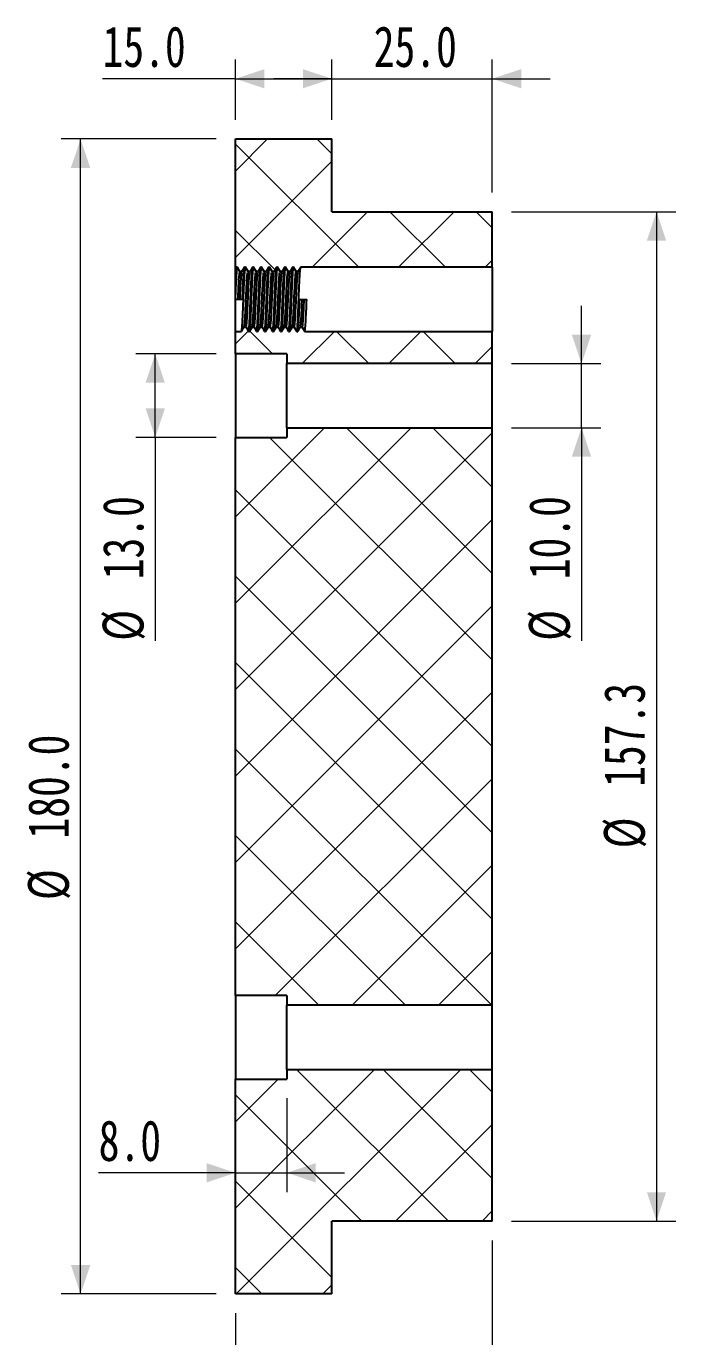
# Paper-space layout 'Sheet13' of a CAD drawing. Header units: millimetres. Extents: x 2 to 418, y 2 to 295.
# Drawn here: x 188.2 to 222, y 102.6 to 170.7 of the extents above; entities that cross this region are included whole.
import ezdxf

# ---------------------------------------------------------------- set-up
doc = ezdxf.new("R2010")
doc.units = ezdxf.units.MM
doc.styles.add('SLDTEXTSTYLE0', font='TXT', dxfattribs={"width": 0.75})
doc.dimstyles.new('SLDDIMSTYLE7', dxfattribs={"dimtxt": 2.116667, "dimasz": 1.5, "dimexe": 0, "dimexo": 0.0625, "dimgap": 0.529167, "dimtad": 1, "dimdec": 1, "dimlfac": 3, "dimrnd": 1e-09, "dimzin": 4, "dimdsep": 46, "dimtxsty": 'SLDTEXTSTYLE0', "dimsah": 1, "dimcen": 0.09, "dimadec": 0, "dimazin": 1, "dimtfac": 1, "dimtdec": 0, "dimtmove": 0, "dimatfit": 0, "dimfxl": 1, "dimfrac": 2, "dimtolj": 1, "dimtzin": 12, "dimarcsym": 0})
doc.dimstyles.new('SLDDIMSTYLE72', dxfattribs={"dimtxt": 2.116667, "dimasz": 1.5, "dimexe": 0, "dimexo": 0.0625, "dimgap": 0.529167, "dimtad": 1, "dimdec": 1, "dimlfac": 3, "dimrnd": 1e-09, "dimzin": 12, "dimdsep": 46, "dimtxsty": 'SLDTEXTSTYLE0', "dimsah": 1, "dimcen": 0.09, "dimadec": 0, "dimazin": 3, "dimtfac": 1, "dimtdec": 0, "dimtofl": 0, "dimtmove": 0, "dimatfit": 3, "dimfxl": 1, "dimfrac": 2, "dimtolj": 1, "dimtzin": 12, "dimarcsym": 0})
doc.dimstyles.new('SLDDIMSTYLE8', dxfattribs={"dimtxt": 2.116667, "dimasz": 1.5, "dimexe": 0, "dimexo": 0.0625, "dimgap": 0.529167, "dimtad": 1, "dimdec": 1, "dimlfac": 3, "dimrnd": 1e-09, "dimzin": 4, "dimdsep": 46, "dimtxsty": 'SLDTEXTSTYLE0', "dimsah": 1, "dimcen": 0.09, "dimadec": 0, "dimazin": 1, "dimtfac": 1, "dimtdec": 0, "dimtofl": 0, "dimtmove": 0, "dimatfit": 3, "dimfxl": 1, "dimfrac": 2, "dimtolj": 1, "dimtzin": 12, "dimarcsym": 0})

# ---------------------------------------------------------------- blocks, each defined once
blk = doc.blocks.new('_D_252')
at = {"color": 7, "linetype": 'Continuous', "lineweight": 18}
for p, q in [((212.444, 107.638), (212.444, 98.239)), ((199.111, 103.855), (199.111, 98.239)), ((212.444, 99.239), (199.111, 99.239))]:
    blk.add_line(p, q, dxfattribs=at)
for points in [[(199.111, 99.239), (200.611, 98.739), (200.611, 99.739)], [(212.444, 99.239), (210.944, 99.739), (210.944, 98.739)]]:
    blk.add_solid(points, dxfattribs=at)
at = {"color": 7, "linetype": 'Continuous', "lineweight": 18, "insert": (201.569, 101.967), "char_height": 2.1167, "attachment_point": 1, "style": 'SLDTEXTSTYLE0'}
blk.add_mtext('40.0', dxfattribs=at)
blk = doc.blocks.new('_D_253')
at = {"color": 7, "linetype": 'Continuous', "lineweight": 18}
for p, q in [((199.111, 165.855), (199.111, 168.984)), ((204.111, 165.855), (204.111, 168.984)), ((199.111, 167.984), (192.21, 167.984)), ((199.111, 167.984), (204.111, 167.984))]:
    blk.add_line(p, q, dxfattribs=at)
for points in [[(199.111, 167.984), (200.611, 167.484), (200.611, 168.484)], [(204.111, 167.984), (202.611, 168.484), (202.611, 167.484)]]:
    blk.add_solid(points, dxfattribs=at)
at = {"color": 7, "linetype": 'Continuous', "lineweight": 18, "insert": (192.21, 170.713), "char_height": 2.1167, "attachment_point": 1, "style": 'SLDTEXTSTYLE0'}
blk.add_mtext('15.0', dxfattribs=at)
blk = doc.blocks.new('_D_254')
at = {"color": 7, "linetype": 'Continuous', "lineweight": 18}
for p, q in [((204.111, 165.855), (204.111, 168.984)), ((212.444, 162.071), (212.444, 168.984)), ((204.111, 167.984), (201.111, 167.984)), ((204.111, 167.984), (212.444, 167.984)), ((212.444, 167.984), (215.444, 167.984))]:
    blk.add_line(p, q, dxfattribs=at)
for points in [[(204.111, 167.984), (202.611, 168.484), (202.611, 167.484)], [(212.444, 167.984), (213.944, 167.484), (213.944, 168.484)]]:
    blk.add_solid(points, dxfattribs=at)
at = {"color": 7, "linetype": 'Continuous', "lineweight": 18, "insert": (206.287, 170.713), "char_height": 2.1167, "attachment_point": 1, "style": 'SLDTEXTSTYLE0'}
blk.add_mtext('25.0', dxfattribs=at)
blk = doc.blocks.new('_D_255')
at = {"color": 7, "linetype": 'Continuous', "lineweight": 18}
for p, q in [((213.444, 161.071), (221.967, 161.071)), ((220.967, 161.071), (220.967, 108.638)), ((213.444, 108.638), (221.967, 108.638))]:
    blk.add_line(p, q, dxfattribs=at)
for points in [[(220.967, 161.071), (220.467, 159.571), (221.467, 159.571)], [(220.967, 108.638), (221.467, 110.138), (220.467, 110.138)]]:
    blk.add_solid(points, dxfattribs=at)
at = {"color": 7, "linetype": 'Continuous', "lineweight": 18, "char_height": 2.1167, "attachment_point": 1, "rotation": 90, "style": 'SLDTEXTSTYLE0'}
for s, insert in [('157.3', (218.239, 131.198)), ('%%c', (218.239, 128.003))]:
    blk.add_mtext(s, dxfattribs=dict(at, insert=insert))
blk = doc.blocks.new('_D_256')
at = {"color": 7, "linetype": 'Continuous', "lineweight": 18}
for p, q in [((198.111, 164.855), (190.07, 164.855)), ((191.07, 104.855), (191.07, 164.855)), ((198.111, 104.855), (190.07, 104.855))]:
    blk.add_line(p, q, dxfattribs=at)
for points in [[(191.07, 164.855), (190.57, 163.355), (191.57, 163.355)], [(191.07, 104.855), (191.57, 106.355), (190.57, 106.355)]]:
    blk.add_solid(points, dxfattribs=at)
at = {"color": 7, "linetype": 'Continuous', "lineweight": 18, "char_height": 2.1167, "attachment_point": 1, "rotation": 90, "style": 'SLDTEXTSTYLE0'}
for s, insert in [('180.0', (188.341, 128.512)), ('%%c', (188.341, 125.317))]:
    blk.add_mtext(s, dxfattribs=dict(at, insert=insert))
blk = doc.blocks.new('_D_257')
at = {"color": 7, "linetype": 'Continuous', "lineweight": 18}
for p, q in [((201.778, 115.021), (201.778, 110.151)), ((199.111, 111.151), (192.009, 111.151)), ((199.111, 111.151), (201.778, 111.151)), ((201.778, 111.151), (204.778, 111.151))]:
    blk.add_line(p, q, dxfattribs=at)
for points in [[(199.111, 111.151), (197.611, 111.651), (197.611, 110.651)], [(201.778, 111.151), (203.278, 110.651), (203.278, 111.651)]]:
    blk.add_solid(points, dxfattribs=at)
at = {"color": 7, "linetype": 'Continuous', "lineweight": 18, "insert": (192.009, 113.88), "char_height": 2.1167, "attachment_point": 1, "style": 'SLDTEXTSTYLE0'}
blk.add_mtext('8.0', dxfattribs=at)
blk = doc.blocks.new('_D_258')
at = {"color": 7, "linetype": 'Continuous', "lineweight": 18}
for p, q in [((198.111, 153.688), (193.946, 153.688)), ((194.946, 149.355), (194.946, 153.688)), ((198.111, 149.355), (193.946, 149.355)), ((194.946, 149.355), (194.946, 138.786))]:
    blk.add_line(p, q, dxfattribs=at)
for points in [[(194.946, 153.688), (194.446, 152.188), (195.446, 152.188)], [(194.946, 149.355), (195.446, 150.855), (194.446, 150.855)]]:
    blk.add_solid(points, dxfattribs=at)
at = {"color": 7, "linetype": 'Continuous', "lineweight": 18, "char_height": 2.1167, "attachment_point": 1, "rotation": 90, "style": 'SLDTEXTSTYLE0'}
for s, insert in [('13.0', (192.218, 141.981)), ('%%c', (192.218, 138.786))]:
    blk.add_mtext(s, dxfattribs=dict(at, insert=insert))
blk = doc.blocks.new('_D_259')
at = {"color": 7, "linetype": 'Continuous', "lineweight": 18}
for p, q in [((217.074, 153.188), (217.074, 156.188)), ((213.444, 153.188), (218.074, 153.188)), ((217.074, 149.855), (217.074, 153.188)), ((213.444, 149.855), (218.074, 149.855)), ((217.074, 149.855), (217.074, 138.786))]:
    blk.add_line(p, q, dxfattribs=at)
for points in [[(217.074, 153.188), (217.574, 154.688), (216.574, 154.688)], [(217.074, 149.855), (216.574, 148.355), (217.574, 148.355)]]:
    blk.add_solid(points, dxfattribs=at)
at = {"color": 7, "linetype": 'Continuous', "lineweight": 18, "char_height": 2.1167, "attachment_point": 1, "rotation": 90, "style": 'SLDTEXTSTYLE0'}
for s, insert in [('10.0', (214.345, 141.981)), ('%%c', (214.345, 138.786))]:
    blk.add_mtext(s, dxfattribs=dict(at, insert=insert))

psp = doc.layouts.new('Sheet13')

# ---------------------------------------------------------------- hatches: boundary and pattern name
at = {"linetype": 'Continuous', "lineweight": 18}
h = psp.add_hatch(dxfattribs=at)
h.set_pattern_fill('ANSI37', style=0)
h.paths.add_polyline_path([(199.63179, 158.188001), (199.761998, 157.962474), (199.866165, 157.962474), (199.996373, 158.188001), (200.048457, 158.188001), (200.178665, 157.962474), (200.282832, 157.962474), (200.41304, 158.188001), (200.465123, 158.188001), (200.595332, 157.962474), (200.699498, 157.962474), (200.829707, 158.188001), (200.88179, 158.188001), (201.011998, 157.962474), (201.116165, 157.962474), (201.246373, 158.188001), (201.298457, 158.188001), (201.428665, 157.962474), (201.532832, 157.962474), (201.66304, 158.188001), (201.715123, 158.188001), (201.845332, 157.962474), (201.949498, 157.962474), (202.079707, 158.188001), (202.13179, 158.188001), (202.261998, 157.962474), (202.366165, 157.962474), (202.496373, 158.188001), (212.44429, 158.188001), (212.44429, 161.071335), (204.110957, 161.071335), (204.110957, 164.854668), (199.110957, 164.854668), (199.110957, 158.188001), (199.215123, 158.188001), (199.345332, 157.962474), (199.449498, 157.962474), (199.579707, 158.188001)], flags=0)
h = psp.add_hatch(dxfattribs=at)
h.set_pattern_fill('ANSI37', style=0)
h.paths.add_polyline_path([(200.386998, 155.080195), (200.25679, 154.854668), (200.204707, 154.854668), (200.074498, 155.080195), (199.970332, 155.080195), (199.840123, 154.854668), (199.78804, 154.854668), (199.657832, 155.080195), (199.553665, 155.080195), (199.423457, 154.854668), (199.110957, 154.854668), (199.110957, 153.688001), (201.777623, 153.688001), (201.777623, 153.188001), (212.44429, 153.188001), (212.44429, 154.854668), (202.704707, 154.854668), (202.574498, 155.080195), (202.470332, 155.080195), (202.340123, 154.854668), (202.28804, 154.854668), (202.157832, 155.080195), (202.053665, 155.080195), (201.923457, 154.854668), (201.871373, 154.854668), (201.741165, 155.080195), (201.636998, 155.080195), (201.50679, 154.854668), (201.454707, 154.854668), (201.324498, 155.080195), (201.220332, 155.080195), (201.090123, 154.854668), (201.03804, 154.854668), (200.907832, 155.080195), (200.803665, 155.080195), (200.673457, 154.854668), (200.621373, 154.854668), (200.491165, 155.080195)], flags=0)
h = psp.add_hatch(dxfattribs=at)
h.set_pattern_fill('ANSI37', style=0)
h.paths.add_polyline_path([(201.777623, 119.854668), (212.44429, 119.854668), (212.44429, 149.854668), (201.777623, 149.854668), (201.777623, 149.354668), (199.110957, 149.354668), (199.110957, 120.354668), (201.777623, 120.354668)], flags=0)
h = psp.add_hatch(dxfattribs=at)
h.set_pattern_fill('ANSI37', style=0)
h.paths.add_polyline_path([(199.110957, 104.854668), (204.110957, 104.854668), (204.110957, 108.638001), (212.44429, 108.638001), (212.44429, 116.521335), (201.777623, 116.521335), (201.777623, 116.021335), (199.110957, 116.021335)], flags=0)

# ---------------------------------------------------------------- linework, layer by layer
at = {"color": 7, "linetype": 'Continuous', "lineweight": 25}
for p, q in [((199.110957, 158.188001), (199.110957, 164.854668)), ((199.110957, 164.854668), (204.110957, 164.854668)), ((204.110957, 161.071335), (204.110957, 164.854668)), ((204.110957, 161.071335), (212.44429, 161.071335)), ((212.44429, 158.188001), (212.44429, 161.071335)), ((199.215123, 158.188001), (199.110957, 158.188001)), ((199.110957, 156.521335), (199.110957, 158.188001)), ((199.345332, 157.962474), (199.215123, 158.188001)), ((199.449498, 157.962474), (199.345332, 157.962474)), ((199.444583, 157.948485), (199.449498, 157.962474)), ((199.579707, 158.188001), (199.449498, 157.962474)), ((199.63179, 158.188001), (199.579707, 158.188001)), ((199.761998, 157.962474), (199.63179, 158.188001)), ((199.866165, 157.962474), (199.761998, 157.962474)), ((199.86125, 157.948485), (199.866165, 157.962474)), ((199.996373, 158.188001), (199.866165, 157.962474)), ((200.048457, 158.188001), (199.996373, 158.188001)), ((200.178665, 157.962474), (200.048457, 158.188001)), ((200.282832, 157.962474), (200.178665, 157.962474)), ((200.277916, 157.948485), (200.282832, 157.962474)), ((200.41304, 158.188001), (200.282832, 157.962474)), ((200.465123, 158.188001), (200.41304, 158.188001)), ((200.595332, 157.962474), (200.465123, 158.188001)), ((200.699498, 157.962474), (200.595332, 157.962474)), ((200.694583, 157.948485), (200.699498, 157.962474)), ((200.829707, 158.188001), (200.699498, 157.962474)), ((200.88179, 158.188001), (200.829707, 158.188001)), ((201.011998, 157.962474), (200.88179, 158.188001)), ((201.116165, 157.962474), (201.011998, 157.962474)), ((201.11125, 157.948485), (201.116165, 157.962474)), ((201.246373, 158.188001), (201.116165, 157.962474)), ((201.298457, 158.188001), (201.246373, 158.188001)), ((201.428665, 157.962474), (201.298457, 158.188001)), ((201.532832, 157.962474), (201.428665, 157.962474)), ((201.527916, 157.948485), (201.532832, 157.962474)), ((201.66304, 158.188001), (201.532832, 157.962474)), ((201.715123, 158.188001), (201.66304, 158.188001)), ((201.845332, 157.962474), (201.715123, 158.188001)), ((201.949498, 157.962474), (201.845332, 157.962474)), ((201.944583, 157.948485), (201.949498, 157.962474)), ((202.079707, 158.188001), (201.949498, 157.962474)), ((202.13179, 158.188001), (202.079707, 158.188001)), ((202.261998, 157.962474), (202.13179, 158.188001)), ((202.366165, 157.962474), (202.261998, 157.962474)), ((202.36125, 157.948485), (202.366165, 157.962474)), ((202.496373, 158.188001), (202.366165, 157.962474)), ((212.44429, 158.188001), (202.496373, 158.188001)), ((212.44429, 158.188001), (212.44429, 154.854668)), ((199.110957, 154.854668), (199.110957, 156.521335)), ((199.241165, 156.521335), (199.110957, 156.521335)), ((199.345332, 156.521335), (199.241165, 156.521335)), ((199.47554, 156.521335), (199.345332, 156.521335)), ((202.44429, 156.521335), (202.574498, 156.521335)), ((202.574498, 156.521335), (202.678665, 156.521335)), ((202.678665, 156.521335), (202.808873, 156.521335)), ((199.110957, 154.854668), (199.423457, 154.854668)), ((199.110957, 153.688001), (199.110957, 154.854668)), ((199.423457, 154.854668), (199.553665, 155.080195)), ((199.553665, 155.080195), (199.56851, 155.122441)), ((199.553665, 155.080195), (199.657832, 155.080195)), ((199.657832, 155.080195), (199.78804, 154.854668)), ((199.78804, 154.854668), (199.840123, 154.854668)), ((199.840123, 154.854668), (199.970332, 155.080195)), ((199.970332, 155.080195), (199.985176, 155.122441)), ((199.970332, 155.080195), (200.074498, 155.080195)), ((200.074498, 155.080195), (200.204707, 154.854668)), ((200.204707, 154.854668), (200.25679, 154.854668)), ((200.25679, 154.854668), (200.386998, 155.080195)), ((200.386998, 155.080195), (200.401843, 155.122441)), ((200.386998, 155.080195), (200.491165, 155.080195)), ((200.491165, 155.080195), (200.621373, 154.854668)), ((200.621373, 154.854668), (200.673457, 154.854668)), ((200.673457, 154.854668), (200.803665, 155.080195)), ((200.803665, 155.080195), (200.81851, 155.122441)), ((200.803665, 155.080195), (200.907832, 155.080195)), ((200.907832, 155.080195), (201.03804, 154.854668)), ((201.03804, 154.854668), (201.090123, 154.854668)), ((201.090123, 154.854668), (201.220332, 155.080195)), ((201.220332, 155.080195), (201.235176, 155.122441)), ((201.220332, 155.080195), (201.324498, 155.080195)), ((201.324498, 155.080195), (201.454707, 154.854668)), ((201.454707, 154.854668), (201.50679, 154.854668)), ((201.50679, 154.854668), (201.636998, 155.080195)), ((201.636998, 155.080195), (201.651843, 155.122441)), ((201.636998, 155.080195), (201.741165, 155.080195)), ((201.741165, 155.080195), (201.871373, 154.854668)), ((201.871373, 154.854668), (201.923457, 154.854668)), ((201.923457, 154.854668), (202.053665, 155.080195)), ((202.053665, 155.080195), (202.06851, 155.122441)), ((202.053665, 155.080195), (202.157832, 155.080195)), ((202.157832, 155.080195), (202.28804, 154.854668)), ((202.28804, 154.854668), (202.340123, 154.854668)), ((202.340123, 154.854668), (202.470332, 155.080195)), ((202.470332, 155.080195), (202.47533, 155.094421)), ((202.470332, 155.080195), (202.574498, 155.080195)), ((202.574498, 155.080195), (202.704707, 154.854668)), ((202.704707, 154.854668), (212.44429, 154.854668)), ((212.44429, 153.188001), (212.44429, 154.854668)), ((201.777623, 153.688001), (199.110957, 153.688001)), ((199.110957, 153.688001), (199.110957, 149.354668)), ((201.777623, 153.688001), (201.777623, 153.188001)), ((212.44429, 153.188001), (201.777623, 153.188001)), ((201.777623, 149.854668), (201.777623, 153.188001)), ((212.44429, 149.854668), (212.44429, 153.188001)), ((201.777623, 149.854668), (201.777623, 149.354668)), ((201.777623, 149.854668), (212.44429, 149.854668)), ((212.44429, 119.854668), (212.44429, 149.854668)), ((199.110957, 149.354668), (201.777623, 149.354668)), ((199.110957, 120.354668), (199.110957, 149.354668)), ((201.777623, 120.354668), (199.110957, 120.354668)), ((199.110957, 120.354668), (199.110957, 116.021335)), ((201.777623, 120.354668), (201.777623, 119.854668)), ((212.44429, 119.854668), (201.777623, 119.854668)), ((201.777623, 116.521335), (201.777623, 119.854668)), ((212.44429, 116.521335), (212.44429, 119.854668)), ((201.777623, 116.521335), (201.777623, 116.021335)), ((201.777623, 116.521335), (212.44429, 116.521335)), ((212.44429, 108.638001), (212.44429, 116.521335)), ((199.110957, 116.021335), (201.777623, 116.021335)), ((199.110957, 104.854668), (199.110957, 116.021335)), ((212.44429, 108.638001), (204.110957, 108.638001)), ((204.110957, 104.854668), (204.110957, 108.638001)), ((204.110957, 104.854668), (199.110957, 104.854668))]:
    psp.add_line(p, q, dxfattribs=at)
for points, knots in [([(199.110957, 156.521335), (199.118976, 156.733936), (199.127974, 156.95495), (199.146022, 157.36333), (199.15502, 157.549514), (199.17106, 157.850178), (199.180058, 157.976555), (199.198106, 158.145712), (199.207104, 158.188001), (199.215123, 158.188001)], [0, 0, 0, 0, 0.25, 0.25, 0.5, 0.5, 0.75, 0.75, 1, 1, 1, 1]), ([(199.241165, 156.521335), (199.249185, 156.705168), (199.258183, 156.896275), (199.276231, 157.249394), (199.285229, 157.410384), (199.301268, 157.670364), (199.310266, 157.77964), (199.328314, 157.925907), (199.337312, 157.962474), (199.345332, 157.962474)], [0, 0, 0, 0, 0.25, 0.25, 0.5, 0.5, 0.75, 0.75, 1, 1, 1, 1]), ([(199.437986, 154.902489), (199.438826, 154.904949), (199.445432, 154.924305), (199.45863, 155.067926), (199.475528, 155.327681), (199.492498, 155.678816), (199.510668, 156.084899), (199.527624, 156.521361), (199.544578, 156.957662), (199.562752, 157.364237), (199.579707, 157.71359), (199.596661, 157.980001), (199.614835, 158.154998), (199.626171, 158.177064), (199.63179, 158.188001)], [0, 0, 0, 0, 0.013208236, 0.103904459, 0.193048298, 0.282192137, 0.37288836, 0.462032198, 0.551176037, 0.64187226, 0.731016099, 0.820159938, 0.910856161, 1, 1, 1, 1]), ([(199.47554, 156.521335), (199.481159, 156.665946), (199.492495, 156.957687), (199.510668, 157.364164), (199.527626, 157.713853), (199.54457, 157.97901), (199.561251, 158.143616), (199.571176, 158.164789), (199.575375, 158.173746)], [0, 0, 0, 0, 0.172983289, 0.348978974, 0.521962263, 0.694945552, 0.870941237, 1, 1, 1, 1]), ([(199.570722, 155.128738), (199.578886, 155.173624), (199.587344, 155.250596), (199.599262, 155.402033), (199.603045, 155.457988), (199.610467, 155.57941), (199.614371, 155.646369), (199.626417, 155.862439), (199.63489, 156.027043), (199.647045, 156.281309), (199.651003, 156.36719), (199.65856, 156.537025), (199.662213, 156.621395), (199.673985, 156.877479), (199.682414, 157.048191), (199.69473, 157.279215), (199.698778, 157.352073), (199.706574, 157.486428), (199.71019, 157.547329), (199.72162, 157.7162), (199.729947, 157.808699), (199.746477, 157.931942), (199.754647, 157.962474), (199.761998, 157.962474)], [0, 0, 0, 0, 0.125, 0.125, 0.1875, 0.1875, 0.25, 0.25, 0.375, 0.375, 0.4375, 0.4375, 0.5, 0.5, 0.625, 0.625, 0.6875, 0.6875, 0.75, 0.75, 0.875, 0.875, 1, 1, 1, 1]), ([(199.78804, 154.854668), (199.793659, 154.865605), (199.804995, 154.887671), (199.823169, 155.062668), (199.840123, 155.329079), (199.857078, 155.678433), (199.875252, 156.085002), (199.892207, 156.521329), (199.909162, 156.957688), (199.927335, 157.364163), (199.944292, 157.713853), (199.961236, 157.97901), (199.977918, 158.143616), (199.987843, 158.164789), (199.992042, 158.173746)], [0, 0, 0, 0, 0.084632914, 0.170739658, 0.255372572, 0.340005486, 0.42611223, 0.510745144, 0.595378058, 0.681484801, 0.766117716, 0.85075063, 0.936857373, 1, 1, 1, 1]), ([(199.854653, 154.902489), (199.855493, 154.904949), (199.862099, 154.924305), (199.875297, 155.067926), (199.892195, 155.327681), (199.909165, 155.678816), (199.927334, 156.084899), (199.94429, 156.521361), (199.961245, 156.957662), (199.979419, 157.364237), (199.996373, 157.71359), (200.013328, 157.980001), (200.031502, 158.154998), (200.042838, 158.177064), (200.048457, 158.188001)], [0, 0, 0, 0, 0.0132082358, 0.1039044589, 0.1930482977, 0.2821921365, 0.3728883597, 0.4620321985, 0.5511760373, 0.6418722604, 0.7310160992, 0.820159938, 0.9108561612, 1, 1, 1, 1]), ([(199.987389, 155.128738), (199.995553, 155.173624), (200.00401, 155.250596), (200.015928, 155.402033), (200.019711, 155.457988), (200.027133, 155.57941), (200.031038, 155.646369), (200.043084, 155.862439), (200.051556, 156.027043), (200.063711, 156.281309), (200.06767, 156.36719), (200.075227, 156.537025), (200.07888, 156.621395), (200.090652, 156.877479), (200.09908, 157.048191), (200.111397, 157.279215), (200.115445, 157.352073), (200.12324, 157.486428), (200.126856, 157.547329), (200.138287, 157.7162), (200.146614, 157.808699), (200.163144, 157.931942), (200.171314, 157.962474), (200.178665, 157.962474)], [0, 0, 0, 0, 0.125, 0.125, 0.1875, 0.1875, 0.25, 0.25, 0.375, 0.375, 0.4375, 0.4375, 0.5, 0.5, 0.625, 0.625, 0.6875, 0.6875, 0.75, 0.75, 0.875, 0.875, 1, 1, 1, 1]), ([(200.204707, 154.854668), (200.210326, 154.865605), (200.221661, 154.887671), (200.239835, 155.062668), (200.25679, 155.329079), (200.273745, 155.678433), (200.291919, 156.085002), (200.308873, 156.521329), (200.325828, 156.957688), (200.344001, 157.364163), (200.360959, 157.713853), (200.377903, 157.97901), (200.394585, 158.143616), (200.40451, 158.164789), (200.408709, 158.173746)], [0, 0, 0, 0, 0.084632914, 0.170739658, 0.255372572, 0.340005486, 0.42611223, 0.510745144, 0.595378058, 0.681484801, 0.766117716, 0.85075063, 0.936857373, 1, 1, 1, 1]), ([(200.27132, 154.902489), (200.27216, 154.904949), (200.278766, 154.924305), (200.291964, 155.067926), (200.308861, 155.327681), (200.325831, 155.678816), (200.344001, 156.084899), (200.360957, 156.521361), (200.377911, 156.957662), (200.396085, 157.364237), (200.41304, 157.71359), (200.429995, 157.980001), (200.448169, 158.154998), (200.459504, 158.177064), (200.465123, 158.188001)], [0, 0, 0, 0, 0.013208236, 0.103904459, 0.193048298, 0.282192137, 0.37288836, 0.462032198, 0.551176037, 0.64187226, 0.731016099, 0.820159938, 0.910856161, 1, 1, 1, 1]), ([(200.404055, 155.128738), (200.412219, 155.173624), (200.420677, 155.250596), (200.432595, 155.402033), (200.436378, 155.457988), (200.4438, 155.57941), (200.447705, 155.646369), (200.45975, 155.862439), (200.468223, 156.027043), (200.480378, 156.281309), (200.484337, 156.36719), (200.491893, 156.537025), (200.495546, 156.621395), (200.507319, 156.877479), (200.515747, 157.048191), (200.528063, 157.279215), (200.532112, 157.352073), (200.539907, 157.486428), (200.543523, 157.547329), (200.554953, 157.7162), (200.56328, 157.808699), (200.579811, 157.931942), (200.58798, 157.962474), (200.595332, 157.962474)], [0, 0, 0, 0, 0.125, 0.125, 0.1875, 0.1875, 0.25, 0.25, 0.375, 0.375, 0.4375, 0.4375, 0.5, 0.5, 0.625, 0.625, 0.6875, 0.6875, 0.75, 0.75, 0.875, 0.875, 1, 1, 1, 1]), ([(200.621373, 154.854668), (200.626992, 154.865605), (200.638328, 154.887671), (200.656502, 155.062668), (200.673457, 155.329079), (200.690411, 155.678433), (200.708585, 156.085002), (200.72554, 156.521329), (200.742495, 156.957688), (200.760668, 157.364163), (200.777626, 157.713853), (200.79457, 157.97901), (200.811251, 158.143616), (200.821176, 158.164789), (200.825375, 158.173746)], [0, 0, 0, 0, 0.0846329142, 0.1707396577, 0.2553725719, 0.340005486, 0.4261122296, 0.5107451438, 0.5953780579, 0.6814848015, 0.7661177156, 0.8507506298, 0.9368573734, 1, 1, 1, 1]), ([(200.687986, 154.902489), (200.688826, 154.904949), (200.695432, 154.924305), (200.70863, 155.067926), (200.725528, 155.327681), (200.742498, 155.678816), (200.760668, 156.084899), (200.777624, 156.521361), (200.794578, 156.957662), (200.812752, 157.364237), (200.829707, 157.71359), (200.846661, 157.980001), (200.864835, 158.154998), (200.876171, 158.177064), (200.88179, 158.188001)], [0, 0, 0, 0, 0.013208236, 0.103904459, 0.193048298, 0.282192137, 0.37288836, 0.462032198, 0.551176037, 0.64187226, 0.731016099, 0.820159938, 0.910856161, 1, 1, 1, 1]), ([(200.820722, 155.128738), (200.828886, 155.173624), (200.837344, 155.250596), (200.849262, 155.402033), (200.853045, 155.457988), (200.860467, 155.57941), (200.864371, 155.646369), (200.876417, 155.862439), (200.88489, 156.027043), (200.897045, 156.281309), (200.901003, 156.36719), (200.90856, 156.537025), (200.912213, 156.621395), (200.923985, 156.877479), (200.932414, 157.048191), (200.94473, 157.279215), (200.948778, 157.352073), (200.956574, 157.486428), (200.96019, 157.547329), (200.97162, 157.7162), (200.979947, 157.808699), (200.996477, 157.931942), (201.004647, 157.962474), (201.011998, 157.962474)], [0, 0, 0, 0, 0.125, 0.125, 0.1875, 0.1875, 0.25, 0.25, 0.375, 0.375, 0.4375, 0.4375, 0.5, 0.5, 0.625, 0.625, 0.6875, 0.6875, 0.75, 0.75, 0.875, 0.875, 1, 1, 1, 1]), ([(201.03804, 154.854668), (201.043659, 154.865605), (201.054995, 154.887671), (201.073169, 155.062668), (201.090123, 155.329079), (201.107078, 155.678433), (201.125252, 156.085002), (201.142207, 156.521329), (201.159162, 156.957688), (201.177335, 157.364163), (201.194292, 157.713853), (201.211236, 157.97901), (201.227918, 158.143616), (201.237843, 158.164789), (201.242042, 158.173746)], [0, 0, 0, 0, 0.0846329142, 0.1707396577, 0.2553725719, 0.340005486, 0.4261122296, 0.5107451438, 0.5953780579, 0.6814848015, 0.7661177156, 0.8507506298, 0.9368573734, 1, 1, 1, 1]), ([(201.104653, 154.902489), (201.105493, 154.904949), (201.112099, 154.924305), (201.125297, 155.067926), (201.142195, 155.327681), (201.159165, 155.678816), (201.177334, 156.084899), (201.19429, 156.521361), (201.211245, 156.957662), (201.229419, 157.364237), (201.246373, 157.71359), (201.263328, 157.980001), (201.281502, 158.154998), (201.292838, 158.177064), (201.298457, 158.188001)], [0, 0, 0, 0, 0.013208236, 0.103904459, 0.193048298, 0.282192137, 0.37288836, 0.462032198, 0.551176037, 0.64187226, 0.731016099, 0.820159938, 0.910856161, 1, 1, 1, 1]), ([(201.237389, 155.128738), (201.245553, 155.173624), (201.25401, 155.250596), (201.265928, 155.402033), (201.269711, 155.457988), (201.277133, 155.57941), (201.281038, 155.646369), (201.293084, 155.862439), (201.301556, 156.027043), (201.313711, 156.281309), (201.31767, 156.36719), (201.325227, 156.537025), (201.32888, 156.621395), (201.340652, 156.877479), (201.34908, 157.048191), (201.361397, 157.279215), (201.365445, 157.352073), (201.37324, 157.486428), (201.376856, 157.547329), (201.388287, 157.7162), (201.396614, 157.808699), (201.413144, 157.931942), (201.421314, 157.962474), (201.428665, 157.962474)], [0, 0, 0, 0, 0.125, 0.125, 0.1875, 0.1875, 0.25, 0.25, 0.375, 0.375, 0.4375, 0.4375, 0.5, 0.5, 0.625, 0.625, 0.6875, 0.6875, 0.75, 0.75, 0.875, 0.875, 1, 1, 1, 1]), ([(201.454707, 154.854668), (201.460326, 154.865605), (201.471661, 154.887671), (201.489835, 155.062668), (201.50679, 155.329079), (201.523745, 155.678433), (201.541919, 156.085002), (201.558873, 156.521329), (201.575828, 156.957688), (201.594001, 157.364163), (201.610959, 157.713853), (201.627903, 157.97901), (201.644585, 158.143616), (201.65451, 158.164789), (201.658709, 158.173746)], [0, 0, 0, 0, 0.0846329142, 0.1707396577, 0.2553725719, 0.340005486, 0.4261122296, 0.5107451438, 0.5953780579, 0.6814848015, 0.7661177156, 0.8507506298, 0.9368573734, 1, 1, 1, 1]), ([(201.52132, 154.902489), (201.52216, 154.904949), (201.528766, 154.924305), (201.541964, 155.067926), (201.558861, 155.327681), (201.575831, 155.678816), (201.594001, 156.084899), (201.610957, 156.521361), (201.627911, 156.957662), (201.646085, 157.364237), (201.66304, 157.71359), (201.679995, 157.980001), (201.698169, 158.154998), (201.709504, 158.177064), (201.715123, 158.188001)], [0, 0, 0, 0, 0.013208236, 0.103904459, 0.193048298, 0.282192137, 0.37288836, 0.462032198, 0.551176037, 0.64187226, 0.731016099, 0.820159938, 0.910856161, 1, 1, 1, 1]), ([(201.654055, 155.128738), (201.662219, 155.173624), (201.670677, 155.250596), (201.682595, 155.402033), (201.686378, 155.457988), (201.6938, 155.57941), (201.697705, 155.646369), (201.70975, 155.862439), (201.718223, 156.027043), (201.730378, 156.281309), (201.734337, 156.36719), (201.741893, 156.537025), (201.745546, 156.621395), (201.757319, 156.877479), (201.765747, 157.048191), (201.778063, 157.279215), (201.782112, 157.352073), (201.789907, 157.486428), (201.793523, 157.547329), (201.804953, 157.7162), (201.81328, 157.808699), (201.829811, 157.931942), (201.83798, 157.962474), (201.845332, 157.962474)], [0, 0, 0, 0, 0.125, 0.125, 0.1875, 0.1875, 0.25, 0.25, 0.375, 0.375, 0.4375, 0.4375, 0.5, 0.5, 0.625, 0.625, 0.6875, 0.6875, 0.75, 0.75, 0.875, 0.875, 1, 1, 1, 1]), ([(201.871373, 154.854668), (201.876992, 154.865605), (201.888328, 154.887671), (201.906502, 155.062668), (201.923457, 155.329079), (201.940411, 155.678433), (201.958585, 156.085002), (201.97554, 156.521329), (201.992495, 156.957688), (202.010668, 157.364163), (202.027626, 157.713853), (202.04457, 157.97901), (202.061251, 158.143616), (202.071176, 158.164789), (202.075375, 158.173746)], [0, 0, 0, 0, 0.084632914, 0.170739658, 0.255372572, 0.340005486, 0.42611223, 0.510745144, 0.595378058, 0.681484801, 0.766117716, 0.85075063, 0.936857373, 1, 1, 1, 1]), ([(201.937986, 154.902489), (201.938826, 154.904949), (201.945432, 154.924305), (201.95863, 155.067926), (201.975528, 155.327681), (201.992498, 155.678816), (202.010668, 156.084899), (202.027624, 156.521361), (202.044578, 156.957662), (202.062752, 157.364237), (202.079707, 157.71359), (202.096661, 157.980001), (202.114835, 158.154998), (202.126171, 158.177064), (202.13179, 158.188001)], [0, 0, 0, 0, 0.013208236, 0.103904459, 0.193048298, 0.282192137, 0.37288836, 0.462032198, 0.551176037, 0.64187226, 0.731016099, 0.820159938, 0.910856161, 1, 1, 1, 1]), ([(202.070722, 155.128738), (202.078886, 155.173624), (202.087344, 155.250596), (202.099262, 155.402033), (202.103045, 155.457988), (202.110467, 155.57941), (202.114371, 155.646369), (202.126417, 155.862439), (202.13489, 156.027043), (202.147045, 156.281309), (202.151003, 156.36719), (202.15856, 156.537025), (202.162213, 156.621395), (202.173985, 156.877479), (202.182414, 157.048191), (202.19473, 157.279215), (202.198778, 157.352073), (202.206574, 157.486428), (202.21019, 157.547329), (202.22162, 157.7162), (202.229947, 157.808699), (202.246477, 157.931942), (202.254647, 157.962474), (202.261998, 157.962474)], [0, 0, 0, 0, 0.125, 0.125, 0.1875, 0.1875, 0.25, 0.25, 0.375, 0.375, 0.4375, 0.4375, 0.5, 0.5, 0.625, 0.625, 0.6875, 0.6875, 0.75, 0.75, 0.875, 0.875, 1, 1, 1, 1]), ([(202.28804, 154.854668), (202.293659, 154.865605), (202.304995, 154.887671), (202.323169, 155.062668), (202.340123, 155.329079), (202.357078, 155.678433), (202.375252, 156.085002), (202.392207, 156.521329), (202.409162, 156.957688), (202.427335, 157.364163), (202.444292, 157.713853), (202.461236, 157.97901), (202.477918, 158.143616), (202.487843, 158.164789), (202.492042, 158.173746)], [0, 0, 0, 0, 0.084632914, 0.170739658, 0.255372572, 0.340005486, 0.42611223, 0.510745144, 0.595378058, 0.681484801, 0.766117716, 0.85075063, 0.936857373, 1, 1, 1, 1]), ([(199.345332, 156.521335), (199.352015, 156.674529), (199.359371, 156.83276), (199.374362, 157.134122), (199.381975, 157.276807), (199.392677, 157.462783), (199.396034, 157.519722), (199.402844, 157.625168), (199.406403, 157.674135), (199.417354, 157.805927), (199.42502, 157.873126), (199.432441, 157.913932)], [0, 0, 0, 0, 0.25, 0.25, 0.5, 0.5, 0.625, 0.625, 0.75, 0.75, 1, 1, 1, 1]), ([(199.657832, 155.080195), (199.665183, 155.080195), (199.673353, 155.110727), (199.689883, 155.23397), (199.69821, 155.326469), (199.70964, 155.49534), (199.713256, 155.556241), (199.721052, 155.690596), (199.7251, 155.763454), (199.737416, 155.994478), (199.745845, 156.16519), (199.757617, 156.421274), (199.76127, 156.505644), (199.768827, 156.675479), (199.772785, 156.76136), (199.78494, 157.015626), (199.793413, 157.18023), (199.805459, 157.3963), (199.809363, 157.463259), (199.816785, 157.584681), (199.820568, 157.640636), (199.832486, 157.792073), (199.840944, 157.869045), (199.849108, 157.913932)], [0, 0, 0, 0, 0.125, 0.125, 0.25, 0.25, 0.3125, 0.3125, 0.375, 0.375, 0.5, 0.5, 0.5625, 0.5625, 0.625, 0.625, 0.75, 0.75, 0.8125, 0.8125, 0.875, 0.875, 1, 1, 1, 1]), ([(200.074498, 155.080195), (200.08185, 155.080195), (200.090019, 155.110727), (200.10655, 155.23397), (200.114877, 155.326469), (200.126307, 155.49534), (200.129923, 155.556241), (200.137718, 155.690596), (200.141767, 155.763454), (200.154083, 155.994478), (200.162511, 156.16519), (200.174284, 156.421274), (200.177937, 156.505644), (200.185493, 156.675479), (200.189452, 156.76136), (200.201607, 157.015626), (200.21008, 157.18023), (200.222125, 157.3963), (200.22603, 157.463259), (200.233452, 157.584681), (200.237235, 157.640636), (200.249153, 157.792073), (200.257611, 157.869045), (200.265775, 157.913932)], [0, 0, 0, 0, 0.125, 0.125, 0.25, 0.25, 0.3125, 0.3125, 0.375, 0.375, 0.5, 0.5, 0.5625, 0.5625, 0.625, 0.625, 0.75, 0.75, 0.8125, 0.8125, 0.875, 0.875, 1, 1, 1, 1]), ([(200.491165, 155.080195), (200.498516, 155.080195), (200.506686, 155.110727), (200.523216, 155.23397), (200.531543, 155.326469), (200.542974, 155.49534), (200.54659, 155.556241), (200.554385, 155.690596), (200.558433, 155.763454), (200.57075, 155.994478), (200.579178, 156.16519), (200.59095, 156.421274), (200.594603, 156.505644), (200.60216, 156.675479), (200.606119, 156.76136), (200.618274, 157.015626), (200.626746, 157.18023), (200.638792, 157.3963), (200.642697, 157.463259), (200.650119, 157.584681), (200.653902, 157.640636), (200.66582, 157.792073), (200.674277, 157.869045), (200.682441, 157.913932)], [0, 0, 0, 0, 0.125, 0.125, 0.25, 0.25, 0.3125, 0.3125, 0.375, 0.375, 0.5, 0.5, 0.5625, 0.5625, 0.625, 0.625, 0.75, 0.75, 0.8125, 0.8125, 0.875, 0.875, 1, 1, 1, 1]), ([(200.907832, 155.080195), (200.915183, 155.080195), (200.923353, 155.110727), (200.939883, 155.23397), (200.94821, 155.326469), (200.95964, 155.49534), (200.963256, 155.556241), (200.971052, 155.690596), (200.9751, 155.763454), (200.987416, 155.994478), (200.995845, 156.16519), (201.007617, 156.421274), (201.01127, 156.505644), (201.018827, 156.675479), (201.022785, 156.76136), (201.03494, 157.015626), (201.043413, 157.18023), (201.055459, 157.3963), (201.059363, 157.463259), (201.066785, 157.584681), (201.070568, 157.640636), (201.082486, 157.792073), (201.090944, 157.869045), (201.099108, 157.913932)], [0, 0, 0, 0, 0.125, 0.125, 0.25, 0.25, 0.3125, 0.3125, 0.375, 0.375, 0.5, 0.5, 0.5625, 0.5625, 0.625, 0.625, 0.75, 0.75, 0.8125, 0.8125, 0.875, 0.875, 1, 1, 1, 1]), ([(201.324498, 155.080195), (201.33185, 155.080195), (201.340019, 155.110727), (201.35655, 155.23397), (201.364877, 155.326469), (201.376307, 155.49534), (201.379923, 155.556241), (201.387718, 155.690596), (201.391767, 155.763454), (201.404083, 155.994478), (201.412511, 156.16519), (201.424284, 156.421274), (201.427937, 156.505644), (201.435493, 156.675479), (201.439452, 156.76136), (201.451607, 157.015626), (201.46008, 157.18023), (201.472125, 157.3963), (201.47603, 157.463259), (201.483452, 157.584681), (201.487235, 157.640636), (201.499153, 157.792073), (201.507611, 157.869045), (201.515775, 157.913932)], [0, 0, 0, 0, 0.125, 0.125, 0.25, 0.25, 0.3125, 0.3125, 0.375, 0.375, 0.5, 0.5, 0.5625, 0.5625, 0.625, 0.625, 0.75, 0.75, 0.8125, 0.8125, 0.875, 0.875, 1, 1, 1, 1]), ([(201.741165, 155.080195), (201.748516, 155.080195), (201.756686, 155.110727), (201.773216, 155.23397), (201.781543, 155.326469), (201.792974, 155.49534), (201.79659, 155.556241), (201.804385, 155.690596), (201.808433, 155.763454), (201.82075, 155.994478), (201.829178, 156.16519), (201.84095, 156.421274), (201.844603, 156.505644), (201.85216, 156.675479), (201.856119, 156.76136), (201.868274, 157.015626), (201.876746, 157.18023), (201.888792, 157.3963), (201.892697, 157.463259), (201.900119, 157.584681), (201.903902, 157.640636), (201.91582, 157.792073), (201.924277, 157.869045), (201.932441, 157.913932)], [0, 0, 0, 0, 0.125, 0.125, 0.25, 0.25, 0.3125, 0.3125, 0.375, 0.375, 0.5, 0.5, 0.5625, 0.5625, 0.625, 0.625, 0.75, 0.75, 0.8125, 0.8125, 0.875, 0.875, 1, 1, 1, 1]), ([(202.157832, 155.080195), (202.165183, 155.080195), (202.173353, 155.110727), (202.189883, 155.23397), (202.19821, 155.326469), (202.20964, 155.49534), (202.213256, 155.556241), (202.221052, 155.690596), (202.2251, 155.763454), (202.237416, 155.994478), (202.245845, 156.16519), (202.257617, 156.421274), (202.26127, 156.505644), (202.268827, 156.675479), (202.272785, 156.76136), (202.28494, 157.015626), (202.293413, 157.18023), (202.305459, 157.3963), (202.309363, 157.463259), (202.316785, 157.584681), (202.320568, 157.640636), (202.332486, 157.792073), (202.340944, 157.869045), (202.349108, 157.913932)], [0, 0, 0, 0, 0.125, 0.125, 0.25, 0.25, 0.3125, 0.3125, 0.375, 0.375, 0.5, 0.5, 0.5625, 0.5625, 0.625, 0.625, 0.75, 0.75, 0.8125, 0.8125, 0.875, 0.875, 1, 1, 1, 1]), ([(202.344531, 154.869173), (202.348705, 154.878093), (202.358605, 154.899251), (202.375261, 155.06368), (202.392204, 155.32881), (202.409162, 155.678507), (202.427335, 156.084982), (202.438671, 156.376723), (202.44429, 156.521335)], [0, 0, 0, 0, 0.128385989, 0.304517625, 0.477634538, 0.650751451, 0.826883087, 1, 1, 1, 1]), ([(202.487389, 155.128738), (202.49481, 155.169544), (202.502476, 155.236742), (202.513427, 155.368534), (202.516986, 155.417501), (202.523796, 155.522947), (202.527153, 155.579886), (202.537855, 155.765862), (202.545468, 155.908547), (202.560459, 156.209909), (202.567815, 156.36814), (202.574498, 156.521335)], [0, 0, 0, 0, 0.25, 0.25, 0.375, 0.375, 0.5, 0.5, 0.75, 0.75, 1, 1, 1, 1]), ([(202.574498, 155.080195), (202.582518, 155.080195), (202.591516, 155.116762), (202.609564, 155.263029), (202.618562, 155.372305), (202.634601, 155.632285), (202.643599, 155.793275), (202.661647, 156.146394), (202.670645, 156.337501), (202.678665, 156.521335)], [0, 0, 0, 0, 0.25, 0.25, 0.5, 0.5, 0.75, 0.75, 1, 1, 1, 1]), ([(202.704707, 154.854668), (202.712726, 154.854668), (202.721724, 154.896957), (202.739772, 155.066114), (202.74877, 155.192491), (202.76481, 155.493155), (202.773808, 155.679339), (202.791856, 156.087719), (202.800854, 156.308733), (202.808873, 156.521335)], [0, 0, 0, 0, 0.25, 0.25, 0.5, 0.5, 0.75, 0.75, 1, 1, 1, 1])]:
    psp.add_open_spline(points, degree=3, knots=knots, dxfattribs=at)

# ---------------------------------------------------------------- dimensions: what is measured, and where the dimension line sits
at = {"color": 7, "linetype": 'Continuous', "lineweight": 18}
for base, p1, p2, dimstyle, picture, middle in [((204.110957, 167.98409), (199.110957, 164.854668), (204.110957, 164.854668), 'SLDDIMSTYLE8', '_D_253', (194.946394, 167.98409)), ((212.44429, 167.98409), (204.110957, 164.854668), (212.44429, 161.071335), 'SLDDIMSTYLE7', '_D_254', (209.023258, 167.98409))]:
    dim = psp.add_linear_dim(base=base, p1=p1, p2=p2, angle=0, dimstyle=dimstyle, dxfattribs=at)
    dim.commit()
    dim.dimension.update_dxf_attribs({"geometry": picture, "text_midpoint": middle, "dimtype": 160})
for base, p1, p2, dimstyle, picture, middle in [((191.069867, 164.854668), (199.110957, 104.854668), (199.110957, 164.854668), 'SLDDIMSTYLE8', '_D_256', (191.069867, 130.432793)), ((220.967339, 108.638001), (212.44429, 161.071335), (212.44429, 108.638001), 'SLDDIMSTYLE72', '_D_255', (220.967339, 133.118159)), ((217.073557, 153.188001), (212.44429, 149.854668), (212.44429, 153.188001), 'SLDDIMSTYLE7', '_D_259', (217.073557, 143.119082)), ((194.946394, 153.688001), (199.110957, 149.354668), (199.110957, 153.688001), 'SLDDIMSTYLE8', '_D_258', (194.946394, 143.119082))]:
    dim = psp.add_linear_dim(base=base, p1=p1, p2=p2, angle=90, text='%%c<>', dimstyle=dimstyle, dxfattribs=at)
    dim.commit()
    dim.dimension.update_dxf_attribs({"geometry": picture, "text_midpoint": middle, "dimtype": 160})
for base, p1, p2, dimstyle, picture, middle in [((201.777623, 111.151141), (199.110957, 116.021335), (201.777623, 116.021335), 'SLDDIMSTYLE7', '_D_257', (193.962527, 111.151141)), ((199.110957, 99.238502), (212.44429, 108.638001), (199.110957, 104.854668), 'SLDDIMSTYLE8', '_D_252', (204.305351, 99.238502))]:
    dim = psp.add_linear_dim(base=base, p1=p1, p2=p2, dimstyle=dimstyle, dxfattribs=at)
    dim.commit()
    dim.dimension.update_dxf_attribs({"geometry": picture, "text_midpoint": middle, "dimtype": 160})

doc.saveas('drawing.dxf')
